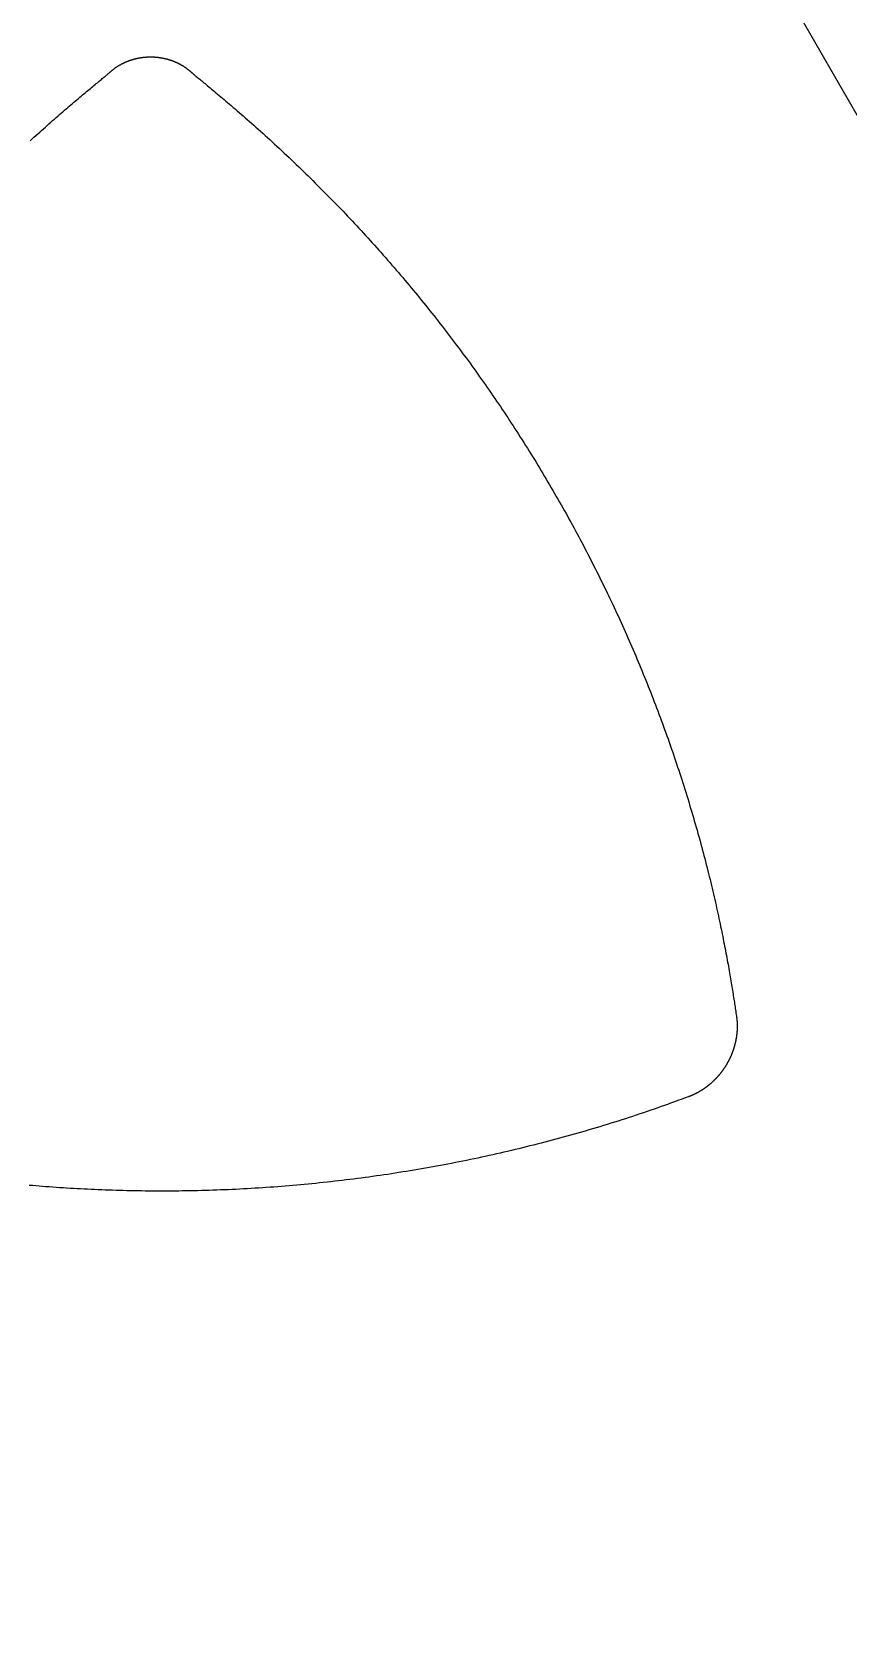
# Model space of a CAD drawing. Extents: x -3 to 136, y 0 to 121.
# Drawn here: x 65.25 to 75, y 91.74 to 110.84 of the extents above; entities that cross this region are included whole.
import ezdxf

# ---------------------------------------------------------------- set-up
doc = ezdxf.new("R2010")
doc.units = 0
doc.layers.get('0').update_dxf_attribs({"linetype": 'CONTINUOUS'})

msp = doc.modelspace()

# ---------------------------------------------------------------- linework, layer by layer
msp.add_lwpolyline([(69.2641, 119.9689, 0.5773503), (64.0679, 119.9689), (-2.5981, 4.5, 0.5773503), (0, 0), (133.332, 0, 0.5773503), (135.9301, 4.5)], format="xyb", close=True)
for points in [[(66.1733, 110.354, 0), (66.1757, 110.356, 0), (66.1782, 110.359, 0), (66.1807, 110.361, 0), (66.1832, 110.363, 0), (66.1858, 110.365, 0), (66.1883, 110.368, 0), (66.1908, 110.37, 0), (66.1934, 110.372, 0), (66.196, 110.374, 0), (66.1985, 110.377, 0), (66.2011, 110.379, 0), (66.2037, 110.381, 0), (66.2063, 110.383, 0), (66.209, 110.385, 0), (66.2116, 110.387, 0), (66.2142, 110.389, 0), (66.2169, 110.391, 0), (66.2196, 110.394, 0), (66.2222, 110.396, 0), (66.2249, 110.398, 0), (66.2276, 110.4, 0), (66.2303, 110.402, 0), (66.233, 110.404, 0), (66.2358, 110.406, 0), (66.2385, 110.408, 0), (66.2413, 110.41, 0), (66.244, 110.412, 0), (66.2468, 110.414, 0), (66.2496, 110.415, 0), (66.2523, 110.417, 0), (66.2551, 110.419, 0), (66.2579, 110.421, 0), (66.2608, 110.423, 0), (66.2636, 110.425, 0), (66.2664, 110.427, 0), (66.2693, 110.429, 0), (66.2721, 110.43, 0), (66.275, 110.432, 0), (66.2778, 110.434, 0), (66.2807, 110.436, 0), (66.2836, 110.438, 0), (66.2865, 110.439, 0), (66.2894, 110.441, 0), (66.2923, 110.443, 0), (66.2952, 110.444, 0), (66.2982, 110.446, 0), (66.3011, 110.448, 0), (66.3041, 110.449, 0), (66.307, 110.451, 0), (66.31, 110.453, 0), (66.3129, 110.454, 0), (66.3159, 110.456, 0), (66.3189, 110.458, 0), (66.3219, 110.459, 0), (66.3249, 110.461, 0), (66.3279, 110.462, 0), (66.3309, 110.464, 0), (66.334, 110.465, 0), (66.337, 110.467, 0), (66.34, 110.468, 0), (66.3431, 110.47, 0), (66.3461, 110.471, 0), (66.3492, 110.473, 0), (66.3523, 110.474, 0), (66.3554, 110.476, 0), (66.3584, 110.477, 0), (66.3615, 110.478, 0), (66.3646, 110.48, 0), (66.3677, 110.481, 0), (66.3708, 110.482, 0), (66.374, 110.484, 0), (66.3771, 110.485, 0), (66.3802, 110.486, 0), (66.3833, 110.488, 0), (66.3865, 110.489, 0), (66.3896, 110.49, 0), (66.3928, 110.492, 0), (66.396, 110.493, 0), (66.3991, 110.494, 0), (66.4023, 110.495, 0), (66.4055, 110.496, 0), (66.4086, 110.498, 0), (66.4118, 110.499, 0), (66.415, 110.5, 0), (66.4182, 110.501, 0), (66.4214, 110.502, 0), (66.4246, 110.503, 0), (66.4278, 110.504, 0), (66.4311, 110.505, 0), (66.4343, 110.506, 0), (66.4375, 110.507, 0), (66.4407, 110.508, 0), (66.444, 110.509, 0), (66.4472, 110.51, 0), (66.4505, 110.511, 0), (66.4537, 110.512, 0), (66.457, 110.513, 0), (66.4602, 110.514, 0), (66.4635, 110.515, 0), (66.4667, 110.516, 0), (66.47, 110.517, 0), (66.4733, 110.518, 0), (66.4766, 110.519, 0), (66.4798, 110.52, 0), (66.4831, 110.52, 0), (66.4864, 110.521, 0), (66.4897, 110.522, 0), (66.493, 110.523, 0), (66.4963, 110.524, 0), (66.4996, 110.524, 0), (66.5029, 110.525, 0), (66.5062, 110.526, 0), (66.5095, 110.527, 0), (66.5128, 110.527, 0), (66.5162, 110.528, 0), (66.5195, 110.529, 0), (66.5228, 110.529, 0), (66.5261, 110.53, 0), (66.5295, 110.53, 0), (66.5328, 110.531, 0), (66.5361, 110.532, 0), (66.5395, 110.532, 0), (66.5428, 110.533, 0), (66.5462, 110.533, 0), (66.5495, 110.534, 0), (66.5529, 110.534, 0), (66.5562, 110.535, 0), (66.5596, 110.535, 0), (66.5629, 110.536, 0), (66.5663, 110.536, 0), (66.5696, 110.537, 0), (66.573, 110.537, 0), (66.5764, 110.538, 0), (66.5797, 110.538, 0), (66.5831, 110.538, 0), (66.5865, 110.539, 0), (66.5898, 110.539, 0), (66.5932, 110.539, 0), (66.5966, 110.54, 0), (66.6, 110.54, 0), (66.6034, 110.54, 0), (66.6067, 110.541, 0), (66.6101, 110.541, 0), (66.6135, 110.541, 0), (66.6169, 110.541, 0), (66.6203, 110.542, 0), (66.6237, 110.542, 0), (66.627, 110.542, 0), (66.6304, 110.542, 0), (66.6338, 110.542, 0), (66.6372, 110.542, 0), (66.6406, 110.542, 0), (66.644, 110.543, 0), (66.6474, 110.543, 0), (66.6508, 110.543, 0), (66.6542, 110.543, 0), (66.6576, 110.543, 0), (66.661, 110.543, 0), (66.6644, 110.543, 0), (66.6678, 110.543, 0), (66.6712, 110.543, 0), (66.6746, 110.543, 0), (66.6779, 110.543, 0), (66.6813, 110.543, 0), (66.6847, 110.543, 0), (66.6881, 110.543, 0), (66.6915, 110.542, 0), (66.6949, 110.542, 0), (66.6983, 110.542, 0), (66.7017, 110.542, 0), (66.7051, 110.542, 0), (66.7085, 110.542, 0), (66.7118, 110.542, 0), (66.7152, 110.541, 0), (66.7186, 110.541, 0), (66.722, 110.541, 0), (66.7254, 110.541, 0), (66.7288, 110.54, 0), (66.7321, 110.54, 0), (66.7355, 110.54, 0), (66.7389, 110.539, 0), (66.7423, 110.539, 0), (66.7456, 110.539, 0), (66.749, 110.538, 0), (66.7524, 110.538, 0), (66.7557, 110.538, 0), (66.7591, 110.537, 0), (66.7625, 110.537, 0), (66.7658, 110.536, 0), (66.7692, 110.536, 0), (66.7725, 110.535, 0), (66.7759, 110.535, 0), (66.7792, 110.534, 0), (66.7826, 110.534, 0), (66.7859, 110.533, 0), (66.7893, 110.533, 0), (66.7926, 110.532, 0), (66.7959, 110.532, 0), (66.7993, 110.531, 0), (66.8026, 110.53, 0), (66.8059, 110.53, 0), (66.8093, 110.529, 0), (66.8126, 110.529, 0), (66.8159, 110.528, 0), (66.8192, 110.527, 0), (66.8225, 110.527, 0), (66.8259, 110.526, 0), (66.8292, 110.525, 0), (66.8325, 110.524, 0), (66.8358, 110.524, 0), (66.8391, 110.523, 0), (66.8424, 110.522, 0), (66.8457, 110.521, 0), (66.8489, 110.52, 0), (66.8522, 110.52, 0), (66.8555, 110.519, 0), (66.8588, 110.518, 0), (66.8621, 110.517, 0), (66.8653, 110.516, 0), (66.8686, 110.515, 0), (66.8718, 110.514, 0), (66.8751, 110.513, 0), (66.8784, 110.512, 0), (66.8816, 110.511, 0), (66.8848, 110.51, 0), (66.8881, 110.509, 0), (66.8913, 110.508, 0), (66.8945, 110.507, 0), (66.8978, 110.506, 0), (66.901, 110.505, 0), (66.9042, 110.504, 0), (66.9074, 110.503, 0), (66.9106, 110.502, 0), (66.9138, 110.501, 0), (66.917, 110.5, 0), (66.9202, 110.499, 0), (66.9234, 110.498, 0), (66.9266, 110.496, 0), (66.9298, 110.495, 0), (66.9329, 110.494, 0), (66.9361, 110.493, 0), (66.9393, 110.492, 0), (66.9424, 110.49, 0), (66.9456, 110.489, 0), (66.9487, 110.488, 0), (66.9518, 110.486, 0), (66.955, 110.485, 0), (66.9581, 110.484, 0), (66.9612, 110.482, 0), (66.9643, 110.481, 0), (66.9674, 110.48, 0), (66.9705, 110.478, 0), (66.9736, 110.477, 0), (66.9767, 110.476, 0), (66.9798, 110.474, 0), (66.9828, 110.473, 0), (66.9859, 110.471, 0), (66.989, 110.47, 0), (66.992, 110.468, 0), (66.995, 110.467, 0), (66.9981, 110.465, 0), (67.0011, 110.464, 0), (67.0041, 110.462, 0), (67.0071, 110.461, 0), (67.0101, 110.459, 0), (67.0131, 110.458, 0), (67.0161, 110.456, 0), (67.0191, 110.454, 0), (67.0221, 110.453, 0), (67.025, 110.451, 0), (67.028, 110.449, 0), (67.0309, 110.448, 0), (67.0339, 110.446, 0), (67.0368, 110.444, 0), (67.0397, 110.443, 0), (67.0426, 110.441, 0), (67.0455, 110.439, 0), (67.0484, 110.438, 0), (67.0513, 110.436, 0), (67.0542, 110.434, 0), (67.0571, 110.432, 0), (67.0599, 110.43, 0), (67.0628, 110.429, 0), (67.0656, 110.427, 0), (67.0684, 110.425, 0), (67.0713, 110.423, 0), (67.0741, 110.421, 0), (67.0769, 110.419, 0), (67.0797, 110.417, 0), (67.0825, 110.415, 0), (67.0852, 110.414, 0), (67.088, 110.412, 0), (67.0908, 110.41, 0), (67.0935, 110.408, 0), (67.0962, 110.406, 0), (67.099, 110.404, 0), (67.1017, 110.402, 0), (67.1044, 110.4, 0), (67.1071, 110.398, 0), (67.1098, 110.396, 0), (67.1125, 110.393, 0), (67.1151, 110.391, 0), (67.1178, 110.389, 0), (67.1204, 110.387, 0), (67.123, 110.385, 0), (67.1257, 110.383, 0), (67.1283, 110.381, 0), (67.1309, 110.379, 0), (67.1335, 110.376, 0), (67.136, 110.374, 0), (67.1386, 110.372, 0), (67.1412, 110.37, 0), (67.1437, 110.368, 0), (67.1462, 110.365, 0), (67.1488, 110.363, 0), (67.1513, 110.361, 0), (67.1538, 110.359, 0), (67.1563, 110.356, 0), (67.1587, 110.354, 0)], [(65.2254, 109.54, 0), (65.2489, 109.562, 0), (65.2723, 109.583, 0), (65.2954, 109.604, 0), (65.3184, 109.625, 0), (65.3411, 109.645, 0), (65.3637, 109.665, 0), (65.386, 109.685, 0), (65.4082, 109.705, 0), (65.4301, 109.724, 0), (65.4518, 109.744, 0), (65.4733, 109.763, 0), (65.4945, 109.781, 0), (65.5156, 109.8, 0), (65.5364, 109.818, 0), (65.557, 109.836, 0), (65.5773, 109.853, 0), (65.5974, 109.871, 0), (65.6173, 109.888, 0), (65.6369, 109.905, 0), (65.6563, 109.921, 0), (65.6755, 109.938, 0), (65.6944, 109.954, 0), (65.7131, 109.97, 0), (65.7315, 109.986, 0), (65.7496, 110.001, 0), (65.7675, 110.016, 0), (65.7851, 110.031, 0), (65.8025, 110.045, 0), (65.8196, 110.06, 0), (65.8364, 110.074, 0), (65.853, 110.088, 0), (65.8692, 110.101, 0), (65.8852, 110.115, 0), (65.901, 110.128, 0), (65.9164, 110.141, 0), (65.9316, 110.153, 0), (65.9464, 110.165, 0), (65.961, 110.178, 0), (65.9753, 110.189, 0), (65.9893, 110.201, 0), (66.003, 110.212, 0), (66.0164, 110.223, 0), (66.0295, 110.234, 0), (66.0422, 110.244, 0), (66.0545, 110.255, 0), (66.0663, 110.264, 0), (66.0777, 110.274, 0), (66.0886, 110.283, 0), (66.099, 110.291, 0), (66.1089, 110.299, 0), (66.1182, 110.307, 0), (66.127, 110.314, 0), (66.1351, 110.321, 0), (66.1426, 110.328, 0), (66.1495, 110.333, 0), (66.1557, 110.339, 0), (66.1612, 110.343, 0), (66.166, 110.347, 0), (66.17, 110.351, 0), (66.1733, 110.354, 0)], [(67.1587, 110.354, 0), (67.162, 110.351, 0), (67.1659, 110.348, 0), (67.1705, 110.344, 0), (67.1757, 110.339, 0), (67.1817, 110.334, 0), (67.1883, 110.328, 0), (67.1956, 110.322, 0), (67.2035, 110.316, 0), (67.2121, 110.309, 0), (67.2212, 110.301, 0), (67.231, 110.293, 0), (67.2414, 110.284, 0), (67.2525, 110.275, 0), (67.2641, 110.266, 0), (67.2763, 110.256, 0), (67.289, 110.245, 0), (67.3024, 110.234, 0), (67.3163, 110.223, 0), (67.3307, 110.211, 0), (67.3457, 110.198, 0), (67.3612, 110.186, 0), (67.3773, 110.172, 0), (67.3939, 110.159, 0), (67.411, 110.144, 0), (67.4285, 110.13, 0), (67.4466, 110.115, 0), (67.4652, 110.099, 0), (67.4842, 110.083, 0), (67.5037, 110.067, 0), (67.5236, 110.05, 0), (67.544, 110.033, 0), (67.5649, 110.015, 0), (67.5861, 109.997, 0), (67.6078, 109.978, 0), (67.6299, 109.96, 0), (67.6525, 109.94, 0), (67.6754, 109.921, 0), (67.6987, 109.9, 0), (67.7224, 109.88, 0), (67.7464, 109.859, 0), (67.7708, 109.838, 0), (67.7956, 109.816, 0), (67.8207, 109.794, 0), (67.8462, 109.772, 0), (67.872, 109.749, 0), (67.8981, 109.726, 0), (67.9245, 109.702, 0), (67.9512, 109.678, 0), (67.9782, 109.654, 0), (68.0055, 109.63, 0), (68.0331, 109.605, 0), (68.0609, 109.58, 0), (68.089, 109.554, 0), (68.1174, 109.528, 0), (68.146, 109.502, 0), (68.1748, 109.475, 0), (68.2039, 109.448, 0), (68.233, 109.421, 0), (68.262, 109.394, 0), (68.291, 109.367, 0), (68.3199, 109.34, 0), (68.3487, 109.312, 0), (68.3775, 109.285, 0), (68.4062, 109.257, 0), (68.4348, 109.23, 0), (68.4634, 109.203, 0), (68.4919, 109.175, 0), (68.5203, 109.147, 0), (68.5486, 109.12, 0), (68.5769, 109.092, 0), (68.6051, 109.064, 0), (68.6333, 109.036, 0), (68.6613, 109.008, 0), (68.6893, 108.98, 0), (68.7173, 108.952, 0), (68.7451, 108.924, 0), (68.7729, 108.896, 0), (68.8007, 108.868, 0), (68.8283, 108.84, 0), (68.8559, 108.811, 0), (68.8834, 108.783, 0), (68.9109, 108.755, 0), (68.9383, 108.726, 0), (68.9656, 108.698, 0), (68.9928, 108.669, 0), (69.02, 108.64, 0), (69.0471, 108.612, 0), (69.0742, 108.583, 0), (69.1012, 108.554, 0), (69.1281, 108.525, 0), (69.1549, 108.496, 0), (69.1817, 108.467, 0), (69.2084, 108.438, 0), (69.235, 108.409, 0), (69.2616, 108.38, 0), (69.2881, 108.351, 0), (69.3146, 108.322, 0), (69.3409, 108.292, 0), (69.3672, 108.263, 0), (69.3935, 108.234, 0), (69.4196, 108.204, 0), (69.4457, 108.175, 0), (69.4718, 108.145, 0), (69.4977, 108.115, 0), (69.5236, 108.086, 0), (69.5495, 108.056, 0), (69.5752, 108.026, 0), (69.6009, 107.996, 0), (69.6266, 107.966, 0), (69.6521, 107.936, 0), (69.6776, 107.906, 0), (69.703, 107.876, 0), (69.7284, 107.846, 0), (69.7537, 107.816, 0), (69.7789, 107.785, 0), (69.8041, 107.755, 0), (69.8292, 107.725, 0), (69.8542, 107.694, 0), (69.8792, 107.664, 0), (69.9041, 107.633, 0), (69.9289, 107.602, 0), (69.9537, 107.572, 0), (69.9784, 107.541, 0), (70.003, 107.51, 0), (70.0276, 107.479, 0), (70.0521, 107.448, 0), (70.0765, 107.417, 0), (70.1009, 107.386, 0), (70.1252, 107.355, 0), (70.1495, 107.324, 0), (70.1736, 107.293, 0), (70.1977, 107.262, 0), (70.2218, 107.23, 0), (70.2458, 107.199, 0), (70.2697, 107.167, 0), (70.2935, 107.136, 0), (70.3173, 107.104, 0), (70.341, 107.073, 0), (70.3647, 107.041, 0), (70.3882, 107.009, 0), (70.4117, 106.977, 0), (70.4352, 106.946, 0), (70.4585, 106.914, 0), (70.4818, 106.882, 0), (70.505, 106.85, 0), (70.5282, 106.818, 0), (70.5512, 106.786, 0), (70.5742, 106.754, 0), (70.5971, 106.721, 0), (70.62, 106.689, 0), (70.6428, 106.657, 0), (70.6655, 106.624, 0), (70.6881, 106.592, 0), (70.7107, 106.56, 0), (70.7332, 106.527, 0), (70.7556, 106.495, 0), (70.7779, 106.462, 0), (70.8002, 106.429, 0), (70.8224, 106.397, 0), (70.8445, 106.364, 0), (70.8665, 106.331, 0), (70.8885, 106.298, 0), (70.9104, 106.266, 0), (70.9322, 106.233, 0), (70.954, 106.2, 0), (70.9756, 106.167, 0), (70.9972, 106.134, 0), (71.0188, 106.101, 0), (71.0402, 106.067, 0), (71.0616, 106.034, 0), (71.0829, 106.001, 0), (71.1041, 105.968, 0), (71.1253, 105.934, 0), (71.1463, 105.901, 0), (71.1673, 105.868, 0), (71.1883, 105.834, 0), (71.2091, 105.801, 0), (71.2299, 105.767, 0), (71.2506, 105.733, 0), (71.2712, 105.7, 0), (71.2918, 105.666, 0), (71.3122, 105.632, 0), (71.3326, 105.598, 0), (71.353, 105.565, 0), (71.3732, 105.531, 0), (71.3934, 105.497, 0), (71.4135, 105.463, 0), (71.4335, 105.429, 0), (71.4534, 105.395, 0), (71.4733, 105.361, 0), (71.4931, 105.327, 0), (71.5128, 105.292, 0), (71.5324, 105.258, 0), (71.552, 105.224, 0), (71.5715, 105.19, 0), (71.5909, 105.155, 0), (71.6102, 105.121, 0), (71.6295, 105.086, 0), (71.6487, 105.052, 0), (71.6678, 105.017, 0), (71.6868, 104.983, 0), (71.7057, 104.948, 0), (71.7246, 104.914, 0), (71.7434, 104.879, 0), (71.7621, 104.844, 0), (71.7807, 104.809, 0), (71.7993, 104.775, 0), (71.8178, 104.74, 0), (71.8362, 104.705, 0), (71.8545, 104.67, 0), (71.8727, 104.635, 0), (71.8909, 104.6, 0), (71.909, 104.565, 0), (71.927, 104.53, 0), (71.9449, 104.495, 0), (71.9628, 104.46, 0), (71.9805, 104.424, 0), (71.9982, 104.389, 0), (72.0159, 104.354, 0), (72.0334, 104.318, 0), (72.0508, 104.283, 0), (72.0682, 104.248, 0), (72.0855, 104.212, 0), (72.1027, 104.177, 0), (72.1199, 104.141, 0), (72.1369, 104.106, 0), (72.1539, 104.07, 0), (72.1708, 104.034, 0), (72.1876, 103.999, 0), (72.2044, 103.963, 0), (72.2211, 103.927, 0), (72.2376, 103.891, 0), (72.2541, 103.856, 0), (72.2706, 103.82, 0), (72.2869, 103.784, 0), (72.3032, 103.748, 0), (72.3193, 103.712, 0), (72.3354, 103.676, 0), (72.3515, 103.64, 0), (72.3674, 103.604, 0), (72.3833, 103.568, 0), (72.399, 103.532, 0), (72.4147, 103.495, 0), (72.4303, 103.459, 0), (72.4459, 103.423, 0), (72.4613, 103.387, 0), (72.4767, 103.35, 0), (72.492, 103.314, 0), (72.5072, 103.278, 0), (72.5223, 103.241, 0), (72.5374, 103.205, 0), (72.5523, 103.168, 0), (72.5672, 103.132, 0), (72.582, 103.095, 0), (72.5967, 103.058, 0), (72.6114, 103.022, 0), (72.6259, 102.985, 0), (72.6404, 102.948, 0), (72.6548, 102.912, 0), (72.6691, 102.875, 0), (72.6833, 102.838, 0), (72.6975, 102.801, 0), (72.7115, 102.764, 0), (72.7255, 102.728, 0), (72.7394, 102.691, 0), (72.7532, 102.654, 0), (72.7669, 102.617, 0), (72.7806, 102.58, 0), (72.7941, 102.543, 0), (72.8076, 102.506, 0), (72.821, 102.468, 0), (72.8343, 102.431, 0), (72.8475, 102.394, 0), (72.8607, 102.357, 0), (72.8737, 102.32, 0), (72.8867, 102.282, 0), (72.8996, 102.245, 0), (72.9124, 102.208, 0), (72.9251, 102.17, 0), (72.9378, 102.133, 0), (72.9503, 102.096, 0), (72.9628, 102.058, 0), (72.9752, 102.021, 0), (72.9875, 101.983, 0), (72.9997, 101.946, 0), (73.0118, 101.908, 0), (73.0239, 101.87, 0), (73.0358, 101.833, 0), (73.0477, 101.795, 0), (73.0595, 101.757, 0), (73.0712, 101.72, 0), (73.0828, 101.682, 0), (73.0944, 101.644, 0), (73.1058, 101.606, 0), (73.1172, 101.569, 0), (73.1285, 101.531, 0), (73.1397, 101.493, 0), (73.1508, 101.455, 0), (73.1618, 101.417, 0), (73.1727, 101.379, 0), (73.1836, 101.341, 0), (73.1943, 101.303, 0), (73.205, 101.265, 0), (73.2156, 101.227, 0), (73.2261, 101.189, 0), (73.2365, 101.151, 0), (73.2467, 101.113, 0), (73.2567, 101.076, 0), (73.2666, 101.039, 0), (73.2764, 101.002, 0), (73.286, 100.965, 0), (73.2955, 100.928, 0), (73.3048, 100.892, 0), (73.314, 100.856, 0), (73.3231, 100.82, 0), (73.332, 100.784, 0), (73.3407, 100.749, 0), (73.3494, 100.714, 0), (73.3578, 100.679, 0), (73.3662, 100.644, 0), (73.3744, 100.61, 0), (73.3825, 100.575, 0), (73.3905, 100.542, 0), (73.3983, 100.508, 0), (73.406, 100.474, 0), (73.4135, 100.441, 0), (73.421, 100.408, 0), (73.4283, 100.376, 0), (73.4355, 100.343, 0), (73.4426, 100.311, 0), (73.4495, 100.279, 0), (73.4563, 100.248, 0), (73.463, 100.216, 0), (73.4696, 100.185, 0), (73.4761, 100.155, 0), (73.4824, 100.124, 0), (73.4887, 100.094, 0), (73.4948, 100.064, 0), (73.5008, 100.034, 0), (73.5067, 100.005, 0), (73.5125, 99.9759, 0), (73.5181, 99.9471, 0), (73.5237, 99.9186, 0), (73.5292, 99.8904, 0), (73.5345, 99.8625, 0), (73.5398, 99.8349, 0), (73.5449, 99.8076, 0), (73.5499, 99.7806, 0), (73.5549, 99.7539, 0), (73.5597, 99.7275, 0), (73.5645, 99.7014, 0), (73.5691, 99.6756, 0), (73.5737, 99.6501, 0), (73.5781, 99.625, 0), (73.5825, 99.6002, 0), (73.5867, 99.5756, 0), (73.5909, 99.5514, 0), (73.595, 99.5275, 0), (73.599, 99.504, 0), (73.6029, 99.4808, 0), (73.6067, 99.4579, 0), (73.6105, 99.4353, 0), (73.6141, 99.413, 0), (73.6177, 99.3911, 0), (73.6212, 99.3696, 0), (73.6246, 99.3483, 0), (73.6279, 99.3274, 0), (73.6311, 99.3069, 0), (73.6343, 99.2867, 0), (73.6374, 99.2668, 0), (73.6404, 99.2473, 0), (73.6433, 99.2282, 0), (73.6462, 99.2095, 0), (73.6489, 99.1917, 0), (73.6514, 99.1748, 0), (73.6538, 99.159, 0), (73.656, 99.1444, 0), (73.658, 99.1309, 0), (73.6598, 99.1188, 0), (73.6614, 99.108, 0), (73.6628, 99.0988, 0), (73.6639, 99.0911, 0), (73.6648, 99.0852, 0)], [(73.6648, 99.0852, 0), (73.6654, 99.0814, 0), (73.6659, 99.0777, 0), (73.6664, 99.0739, 0), (73.6669, 99.0702, 0), (73.6674, 99.0664, 0), (73.6679, 99.0626, 0), (73.6684, 99.0589, 0), (73.6688, 99.0551, 0), (73.6692, 99.0513, 0), (73.6696, 99.0476, 0), (73.67, 99.0438, 0), (73.6704, 99.04, 0), (73.6707, 99.0363, 0), (73.671, 99.0325, 0), (73.6713, 99.0287, 0), (73.6716, 99.0249, 0), (73.6719, 99.0211, 0), (73.6722, 99.0173, 0), (73.6724, 99.0136, 0), (73.6726, 99.0098, 0), (73.6728, 99.006, 0), (73.673, 99.0022, 0), (73.6732, 98.9984, 0), (73.6734, 98.9946, 0), (73.6735, 98.9908, 0), (73.6736, 98.987, 0), (73.6737, 98.9832, 0), (73.6738, 98.9795, 0), (73.6739, 98.9757, 0), (73.6739, 98.9719, 0), (73.674, 98.9681, 0), (73.674, 98.9643, 0), (73.674, 98.9605, 0), (73.674, 98.9567, 0), (73.6739, 98.9529, 0), (73.6739, 98.9491, 0), (73.6738, 98.9453, 0), (73.6737, 98.9415, 0), (73.6736, 98.9377, 0), (73.6735, 98.9339, 0), (73.6734, 98.9301, 0), (73.6732, 98.9263, 0), (73.673, 98.9225, 0), (73.6728, 98.9188, 0), (73.6726, 98.915, 0), (73.6724, 98.9112, 0), (73.6722, 98.9074, 0), (73.6719, 98.9036, 0), (73.6717, 98.8998, 0), (73.6714, 98.896, 0), (73.6711, 98.8922, 0), (73.6708, 98.8885, 0), (73.6704, 98.8847, 0), (73.6701, 98.8809, 0), (73.6697, 98.8771, 0), (73.6693, 98.8733, 0), (73.6689, 98.8696, 0), (73.6685, 98.8658, 0), (73.6681, 98.862, 0), (73.6676, 98.8582, 0), (73.6671, 98.8545, 0), (73.6667, 98.8507, 0), (73.6662, 98.8469, 0), (73.6656, 98.8432, 0), (73.6651, 98.8394, 0), (73.6646, 98.8356, 0), (73.664, 98.8319, 0), (73.6634, 98.8281, 0), (73.6628, 98.8244, 0), (73.6622, 98.8206, 0), (73.6616, 98.8169, 0), (73.6609, 98.8131, 0), (73.6603, 98.8094, 0), (73.6596, 98.8057, 0), (73.6589, 98.8019, 0), (73.6582, 98.7982, 0), (73.6575, 98.7945, 0), (73.6567, 98.7907, 0), (73.656, 98.787, 0), (73.6552, 98.7833, 0), (73.6544, 98.7796, 0), (73.6536, 98.7759, 0), (73.6528, 98.7722, 0), (73.652, 98.7685, 0), (73.6511, 98.7648, 0), (73.6502, 98.7611, 0), (73.6494, 98.7574, 0), (73.6485, 98.7537, 0), (73.6475, 98.75, 0), (73.6466, 98.7463, 0), (73.6457, 98.7426, 0), (73.6447, 98.739, 0), (73.6437, 98.7353, 0), (73.6428, 98.7316, 0), (73.6417, 98.728, 0), (73.6407, 98.7243, 0), (73.6397, 98.7206, 0), (73.6386, 98.717, 0), (73.6376, 98.7133, 0), (73.6365, 98.7097, 0), (73.6354, 98.7061, 0), (73.6343, 98.7024, 0), (73.6332, 98.6988, 0), (73.632, 98.6952, 0), (73.6309, 98.6916, 0), (73.6297, 98.688, 0), (73.6285, 98.6844, 0), (73.6273, 98.6807, 0), (73.6261, 98.6771, 0), (73.6249, 98.6736, 0), (73.6236, 98.67, 0), (73.6223, 98.6664, 0), (73.6211, 98.6628, 0), (73.6198, 98.6592, 0), (73.6185, 98.6557, 0), (73.6172, 98.6521, 0), (73.6158, 98.6485, 0), (73.6145, 98.645, 0), (73.6131, 98.6415, 0), (73.6117, 98.6379, 0), (73.6103, 98.6344, 0), (73.6089, 98.6308, 0), (73.6075, 98.6273, 0), (73.6061, 98.6238, 0), (73.6046, 98.6203, 0), (73.6031, 98.6168, 0), (73.6017, 98.6133, 0), (73.6002, 98.6098, 0), (73.5986, 98.6063, 0), (73.5971, 98.6028, 0), (73.5956, 98.5993, 0), (73.594, 98.5959, 0), (73.5925, 98.5924, 0), (73.5909, 98.589, 0), (73.5893, 98.5855, 0), (73.5877, 98.5821, 0), (73.5861, 98.5786, 0), (73.5844, 98.5752, 0), (73.5828, 98.5718, 0), (73.5811, 98.5683, 0), (73.5794, 98.5649, 0), (73.5777, 98.5615, 0), (73.576, 98.5581, 0), (73.5743, 98.5547, 0), (73.5726, 98.5514, 0), (73.5708, 98.548, 0), (73.569, 98.5446, 0), (73.5673, 98.5413, 0), (73.5655, 98.5379, 0), (73.5637, 98.5346, 0), (73.5619, 98.5312, 0), (73.56, 98.5279, 0), (73.5582, 98.5246, 0), (73.5563, 98.5213, 0), (73.5544, 98.518, 0), (73.5526, 98.5147, 0), (73.5507, 98.5114, 0), (73.5488, 98.5081, 0), (73.5468, 98.5048, 0), (73.5449, 98.5015, 0), (73.5429, 98.4983, 0), (73.541, 98.495, 0), (73.539, 98.4918, 0), (73.537, 98.4886, 0), (73.535, 98.4853, 0), (73.533, 98.4821, 0), (73.531, 98.4789, 0), (73.5289, 98.4757, 0), (73.5269, 98.4725, 0), (73.5248, 98.4693, 0), (73.5227, 98.4662, 0), (73.5206, 98.463, 0), (73.5185, 98.4598, 0), (73.5164, 98.4567, 0), (73.5143, 98.4536, 0), (73.5121, 98.4504, 0), (73.51, 98.4473, 0), (73.5078, 98.4442, 0), (73.5056, 98.4411, 0), (73.5034, 98.438, 0), (73.5012, 98.4349, 0), (73.499, 98.4318, 0), (73.4967, 98.4287, 0), (73.4945, 98.4257, 0), (73.4922, 98.4226, 0), (73.49, 98.4196, 0), (73.4877, 98.4166, 0), (73.4854, 98.4135, 0), (73.4831, 98.4105, 0), (73.4808, 98.4075, 0), (73.4784, 98.4045, 0), (73.4761, 98.4016, 0), (73.4737, 98.3986, 0), (73.4714, 98.3956, 0), (73.469, 98.3927, 0), (73.4666, 98.3897, 0), (73.4642, 98.3868, 0), (73.4618, 98.3839, 0), (73.4593, 98.3809, 0), (73.4569, 98.378, 0), (73.4544, 98.3751, 0), (73.452, 98.3723, 0), (73.4495, 98.3694, 0), (73.447, 98.3665, 0), (73.4445, 98.3637, 0), (73.442, 98.3608, 0), (73.4395, 98.358, 0), (73.4369, 98.3552, 0), (73.4344, 98.3523, 0), (73.4318, 98.3495, 0), (73.4293, 98.3467, 0), (73.4267, 98.344, 0), (73.4241, 98.3412, 0), (73.4215, 98.3384, 0), (73.4189, 98.3357, 0), (73.4162, 98.3329, 0), (73.4136, 98.3302, 0), (73.4109, 98.3275, 0), (73.4083, 98.3248, 0), (73.4056, 98.3221, 0), (73.4029, 98.3194, 0), (73.4002, 98.3167, 0), (73.3975, 98.3141, 0), (73.3948, 98.3114, 0), (73.3921, 98.3088, 0), (73.3893, 98.3061, 0), (73.3866, 98.3035, 0), (73.3838, 98.3009, 0), (73.381, 98.2983, 0), (73.3782, 98.2957, 0), (73.3754, 98.2932, 0), (73.3726, 98.2906, 0), (73.3698, 98.2881, 0), (73.367, 98.2855, 0), (73.3641, 98.283, 0), (73.3613, 98.2805, 0), (73.3584, 98.278, 0), (73.3556, 98.2755, 0), (73.3527, 98.273, 0), (73.3498, 98.2705, 0), (73.3469, 98.2681, 0), (73.344, 98.2656, 0), (73.3411, 98.2632, 0), (73.3381, 98.2608, 0), (73.3352, 98.2584, 0), (73.3322, 98.256, 0), (73.3293, 98.2536, 0), (73.3263, 98.2513, 0), (73.3233, 98.2489, 0), (73.3203, 98.2466, 0), (73.3173, 98.2443, 0), (73.3143, 98.2419, 0), (73.3113, 98.2396, 0), (73.3083, 98.2374, 0), (73.3052, 98.2351, 0), (73.3022, 98.2328, 0), (73.2991, 98.2306, 0), (73.2961, 98.2283, 0), (73.293, 98.2261, 0), (73.2899, 98.2239, 0), (73.2868, 98.2217, 0), (73.2837, 98.2195, 0), (73.2806, 98.2174, 0), (73.2775, 98.2152, 0), (73.2743, 98.2131, 0), (73.2712, 98.211, 0), (73.2681, 98.2088, 0), (73.2649, 98.2067, 0), (73.2617, 98.2047, 0), (73.2586, 98.2026, 0), (73.2554, 98.2005, 0), (73.2522, 98.1985, 0), (73.249, 98.1965, 0), (73.2458, 98.1944, 0), (73.2425, 98.1924, 0), (73.2393, 98.1905, 0), (73.2361, 98.1885, 0), (73.2328, 98.1865, 0), (73.2296, 98.1846, 0), (73.2263, 98.1826, 0), (73.2231, 98.1807, 0), (73.2198, 98.1788, 0), (73.2165, 98.1769, 0), (73.2132, 98.1751, 0), (73.2099, 98.1732, 0), (73.2066, 98.1714, 0), (73.2033, 98.1695, 0), (73.1999, 98.1677, 0), (73.1966, 98.1659, 0), (73.1933, 98.1642, 0), (73.1899, 98.1624, 0), (73.1866, 98.1606, 0), (73.1832, 98.1589, 0), (73.1798, 98.1572, 0), (73.1765, 98.1555, 0), (73.1731, 98.1538, 0), (73.1697, 98.1521, 0), (73.1663, 98.1504, 0), (73.1629, 98.1488, 0), (73.1594, 98.1472, 0), (73.156, 98.1456, 0), (73.1526, 98.144, 0), (73.1491, 98.1424, 0), (73.1457, 98.1408, 0), (73.1422, 98.1392, 0), (73.1388, 98.1377, 0), (73.1353, 98.1362, 0), (73.1318, 98.1347, 0), (73.1284, 98.1332, 0), (73.1249, 98.1317, 0), (73.1214, 98.1303, 0), (73.1179, 98.1288, 0), (73.1144, 98.1274, 0), (73.1109, 98.126, 0), (73.1073, 98.1246, 0), (73.1038, 98.1232, 0), (73.1003, 98.1219, 0), (73.0967, 98.1205, 0), (73.0932, 98.1192, 0)], [(73.0932, 98.1192, 0), (73.0758, 98.1128, 0), (73.0554, 98.1052, 0), (73.0321, 98.0967, 0), (73.0061, 98.0872, 0), (72.9777, 98.0768, 0), (72.9469, 98.0656, 0), (72.914, 98.0537, 0), (72.8792, 98.0412, 0), (72.8427, 98.0282, 0), (72.8046, 98.0147, 0), (72.7652, 98.0008, 0), (72.7247, 97.9866, 0), (72.6832, 97.9721, 0), (72.6409, 97.9576, 0), (72.5981, 97.9429, 0), (72.5549, 97.9283, 0), (72.5116, 97.9138, 0), (72.4683, 97.8994, 0), (72.4249, 97.8851, 0), (72.3815, 97.871, 0), (72.3381, 97.8569, 0), (72.2946, 97.843, 0), (72.2511, 97.8291, 0), (72.2076, 97.8154, 0), (72.164, 97.8018, 0), (72.1204, 97.7883, 0), (72.0768, 97.7749, 0), (72.0331, 97.7617, 0), (71.9894, 97.7485, 0), (71.9457, 97.7355, 0), (71.9019, 97.7225, 0), (71.8581, 97.7097, 0), (71.8143, 97.697, 0), (71.7704, 97.6844, 0), (71.7266, 97.6719, 0), (71.6826, 97.6596, 0), (71.6387, 97.6473, 0), (71.5947, 97.6352, 0), (71.5507, 97.6231, 0), (71.5066, 97.6112, 0), (71.4625, 97.5994, 0), (71.4184, 97.5877, 0), (71.3743, 97.5761, 0), (71.3301, 97.5647, 0), (71.2859, 97.5533, 0), (71.2417, 97.5421, 0), (71.1974, 97.531, 0), (71.1531, 97.52, 0), (71.1088, 97.5091, 0), (71.0645, 97.4983, 0), (71.0201, 97.4876, 0), (70.9757, 97.477, 0), (70.9313, 97.4666, 0), (70.8869, 97.4563, 0), (70.8424, 97.446, 0), (70.7979, 97.4359, 0), (70.7534, 97.4259, 0), (70.7089, 97.4161, 0), (70.6643, 97.4063, 0), (70.6197, 97.3967, 0), (70.5751, 97.3871, 0), (70.5305, 97.3777, 0), (70.4858, 97.3684, 0), (70.4412, 97.3592, 0), (70.3965, 97.3501, 0), (70.3518, 97.3411, 0), (70.307, 97.3323, 0), (70.2622, 97.3235, 0), (70.2175, 97.3149, 0), (70.1726, 97.3064, 0), (70.1278, 97.298, 0), (70.083, 97.2897, 0), (70.0381, 97.2815, 0), (69.9932, 97.2735, 0), (69.9483, 97.2655, 0), (69.9034, 97.2577, 0), (69.8584, 97.25, 0), (69.8135, 97.2424, 0), (69.7685, 97.2349, 0), (69.7235, 97.2275, 0), (69.6784, 97.2202, 0), (69.6334, 97.2131, 0), (69.5883, 97.206, 0), (69.5433, 97.1991, 0), (69.4982, 97.1923, 0), (69.4531, 97.1856, 0), (69.4079, 97.179, 0), (69.3628, 97.1726, 0), (69.3176, 97.1662, 0), (69.2725, 97.16, 0), (69.2273, 97.1538, 0), (69.1821, 97.1478, 0), (69.1368, 97.1419, 0), (69.0916, 97.1361, 0), (69.0463, 97.1305, 0), (69.0011, 97.1249, 0), (68.9558, 97.1195, 0), (68.9105, 97.1141, 0), (68.8652, 97.1089, 0), (68.8199, 97.1038, 0), (68.7745, 97.0988, 0), (68.7292, 97.0939, 0), (68.6838, 97.0892, 0), (68.6385, 97.0845, 0), (68.5931, 97.08, 0), (68.5477, 97.0756, 0), (68.5023, 97.0712, 0), (68.4568, 97.067, 0), (68.4114, 97.063, 0), (68.366, 97.059, 0), (68.3205, 97.0551, 0), (68.2751, 97.0514, 0), (68.2296, 97.0478, 0), (68.1841, 97.0443, 0), (68.1386, 97.0409, 0), (68.0931, 97.0376, 0), (68.0476, 97.0344, 0), (68.0021, 97.0314, 0), (67.9566, 97.0284, 0), (67.911, 97.0256, 0), (67.8655, 97.0229, 0), (67.8199, 97.0203, 0), (67.7744, 97.0178, 0), (67.7288, 97.0154, 0), (67.6832, 97.0131, 0), (67.6377, 97.011, 0), (67.5921, 97.009, 0), (67.5465, 97.007, 0), (67.5009, 97.0052, 0), (67.4553, 97.0035, 0), (67.4097, 97.002, 0), (67.3641, 97.0005, 0), (67.3185, 96.9991, 0), (67.2728, 96.9979, 0), (67.2273, 96.9968, 0), (67.1819, 96.9958, 0), (67.1365, 96.9949, 0), (67.0913, 96.9941, 0), (67.0462, 96.9935, 0), (67.0012, 96.9929, 0), (66.9563, 96.9925, 0), (66.9116, 96.9922, 0), (66.8669, 96.9919, 0), (66.8223, 96.9918, 0), (66.7779, 96.9918, 0), (66.7335, 96.9919, 0), (66.6893, 96.9922, 0), (66.6452, 96.9925, 0), (66.6011, 96.9929, 0), (66.5572, 96.9934, 0), (66.5134, 96.9941, 0), (66.4698, 96.9948, 0), (66.4262, 96.9957, 0), (66.3828, 96.9966, 0), (66.3394, 96.9976, 0), (66.2962, 96.9988, 0), (66.2531, 97, 0), (66.2101, 97.0014, 0), (66.1672, 97.0028, 0), (66.1244, 97.0043, 0), (66.0818, 97.006, 0), (66.0392, 97.0077, 0), (65.9968, 97.0095, 0), (65.9545, 97.0114, 0), (65.9123, 97.0134, 0), (65.8702, 97.0155, 0), (65.8283, 97.0177, 0), (65.7864, 97.02, 0), (65.7447, 97.0223, 0), (65.7031, 97.0248, 0), (65.6616, 97.0273, 0), (65.6203, 97.03, 0), (65.579, 97.0327, 0), (65.5379, 97.0355, 0), (65.4969, 97.0384, 0), (65.456, 97.0413, 0), (65.4152, 97.0444, 0), (65.3746, 97.0475, 0), (65.3341, 97.0507, 0), (65.2937, 97.054, 0), (65.2534, 97.0574, 0), (65.2132, 97.0608, 0)]]:
    msp.add_polyline3d(points)

doc.saveas('drawing.dxf')
